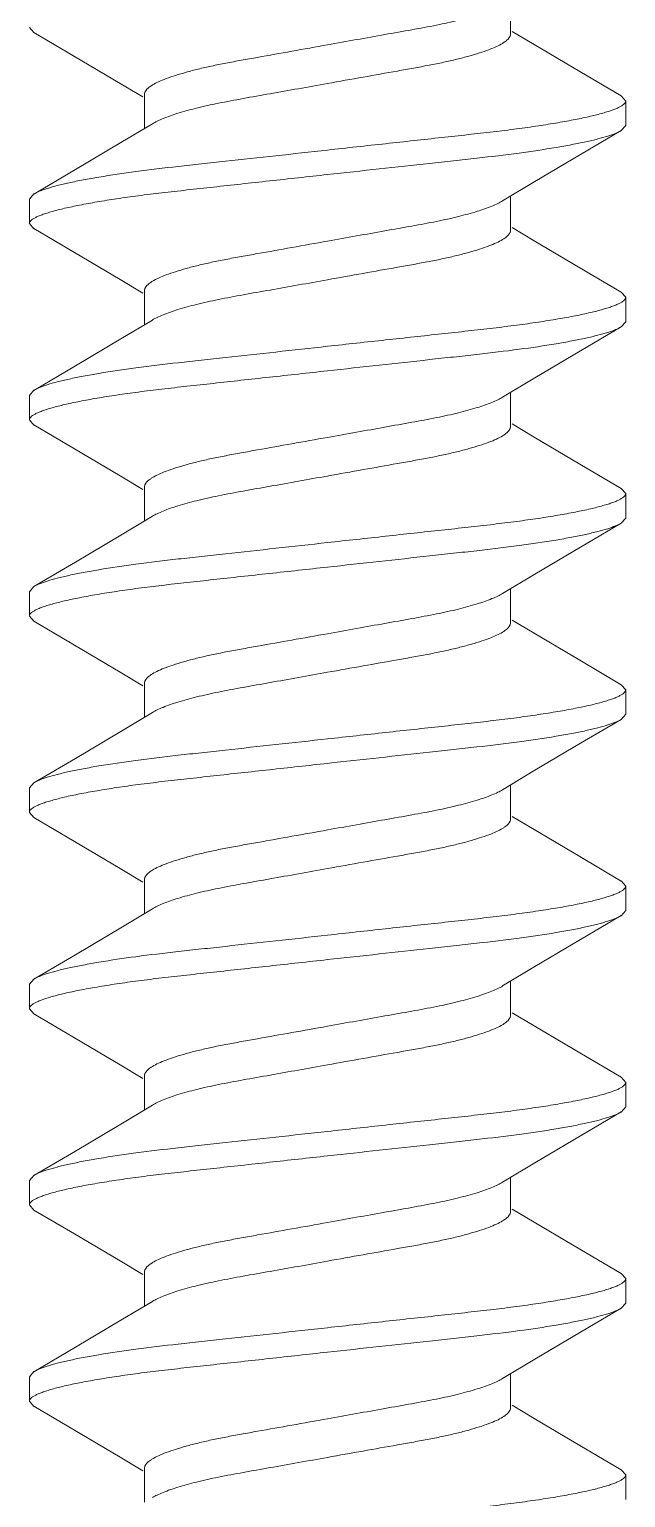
# Model space of a CAD drawing. Header units: inches. Extents: x 8 to 28, y 8.2 to 13.5.
# Drawn here: x 8.4574 to 8.6474, y 12.1252 to 12.5928 of the extents above; entities that cross this region are included whole.
import ezdxf

# ---------------------------------------------------------------- set-up
doc = ezdxf.new("R2010")
doc.units = ezdxf.units.IN
doc.header["$MEASUREMENT"] = 0
doc.layers.get('0').update_dxf_attribs({"true_color": 0xc2ced6})
doc.layers.add('SHADE-BRACKET', color=7, linetype='Continuous', lineweight=30)
doc.layers.add('SHADE-BRACKET_SCREW', color=7, linetype='Continuous', lineweight=5)

# ---------------------------------------------------------------- blocks, each defined once
blk = doc.blocks.new('SCREW1-085603')
at = {"layer": 'SHADE-BRACKET_SCREW', "linetype": 'Continuous'}
for p, q in [((8.61064, 12.60216), (8.61064, 12.59117)), ((8.45736, 12.59342), (8.45878, 12.59178)), ((8.45878, 12.59182), (8.47176, 12.58419)), ((8.61819, 12.58796), (8.61122, 12.59214)), ((8.63271, 12.57936), (8.61819, 12.58796)), ((8.47176, 12.58419), (8.48627, 12.57559)), ((8.64593, 12.57158), (8.63271, 12.57936)), ((8.48627, 12.57559), (8.49349, 12.57125)), ((8.49407, 12.57222), (8.49407, 12.56124)), ((8.64736, 12.56997), (8.64593, 12.57161)), ((8.64736, 12.56217), (8.64736, 12.56997)), ((8.49657, 12.56273), (8.48652, 12.55671)), ((8.63295, 12.55294), (8.64593, 12.56057)), ((8.64736, 12.56217), (8.64593, 12.56053)), ((8.48652, 12.55671), (8.47201, 12.54811)), ((8.61844, 12.54434), (8.63295, 12.55294)), ((8.47201, 12.54811), (8.45878, 12.54033)), ((8.60815, 12.53816), (8.61844, 12.54434)), ((8.45736, 12.53872), (8.45878, 12.54036)), ((8.61064, 12.53966), (8.61064, 12.52867)), ((8.45736, 12.53872), (8.45736, 12.53092)), ((8.45736, 12.53092), (8.45878, 12.52928)), ((8.45878, 12.52932), (8.47176, 12.52169)), ((8.61819, 12.52546), (8.61122, 12.52964)), ((8.47176, 12.52169), (8.48627, 12.51309)), ((8.63271, 12.51686), (8.61819, 12.52546)), ((8.64593, 12.50908), (8.63271, 12.51686)), ((8.48627, 12.51309), (8.49349, 12.50875)), ((8.49407, 12.50972), (8.49407, 12.49874)), ((8.64736, 12.50747), (8.64593, 12.50911)), ((8.64736, 12.49967), (8.64736, 12.50747)), ((8.49657, 12.50023), (8.48652, 12.49421)), ((8.63295, 12.49044), (8.64593, 12.49807)), ((8.64736, 12.49967), (8.64593, 12.49803)), ((8.48652, 12.49421), (8.47201, 12.48561)), ((8.61844, 12.48184), (8.63295, 12.49044)), ((8.47201, 12.48561), (8.45878, 12.47783)), ((8.60815, 12.47566), (8.61844, 12.48184)), ((8.45736, 12.47622), (8.45878, 12.47786)), ((8.45736, 12.47622), (8.45736, 12.46842)), ((8.61064, 12.47716), (8.61064, 12.46617)), ((8.45736, 12.46842), (8.45878, 12.46678)), ((8.45878, 12.46682), (8.47176, 12.45919)), ((8.61819, 12.46296), (8.61122, 12.46714)), ((8.63271, 12.45436), (8.61819, 12.46296)), ((8.47176, 12.45919), (8.48627, 12.45059)), ((8.64593, 12.44658), (8.63271, 12.45436)), ((8.48627, 12.45059), (8.49349, 12.44625)), ((8.49407, 12.44722), (8.49407, 12.43624)), ((8.64736, 12.44497), (8.64593, 12.44661)), ((8.64736, 12.43717), (8.64736, 12.44497)), ((8.49657, 12.43773), (8.48652, 12.43171)), ((8.64736, 12.43717), (8.64593, 12.43553)), ((8.63295, 12.42794), (8.64593, 12.43557)), ((8.48652, 12.43171), (8.47201, 12.42311)), ((8.61844, 12.41934), (8.63295, 12.42794)), ((8.47201, 12.42311), (8.45878, 12.41533)), ((8.60815, 12.41316), (8.61844, 12.41934)), ((8.45736, 12.41372), (8.45878, 12.41536)), ((8.45736, 12.41372), (8.45736, 12.40592)), ((8.61064, 12.41466), (8.61064, 12.40367)), ((8.45736, 12.40592), (8.45878, 12.40428)), ((8.45878, 12.40432), (8.47176, 12.39669)), ((8.61819, 12.40046), (8.61122, 12.40464)), ((8.63271, 12.39186), (8.61819, 12.40046)), ((8.47176, 12.39669), (8.48627, 12.38809)), ((8.64593, 12.38408), (8.63271, 12.39186)), ((8.48627, 12.38809), (8.49349, 12.38375)), ((8.49407, 12.38472), (8.49407, 12.37374)), ((8.64736, 12.38247), (8.64593, 12.38411)), ((8.64736, 12.37467), (8.64736, 12.38247)), ((8.49657, 12.37523), (8.48652, 12.36921)), ((8.63295, 12.36544), (8.64593, 12.37307)), ((8.64736, 12.37467), (8.64593, 12.37303)), ((8.48652, 12.36921), (8.47201, 12.36061)), ((8.61844, 12.35684), (8.63295, 12.36544)), ((8.47201, 12.36061), (8.45878, 12.35283)), ((8.45736, 12.35122), (8.45878, 12.35286)), ((8.60815, 12.35066), (8.61844, 12.35684)), ((8.45736, 12.35122), (8.45736, 12.34342)), ((8.61064, 12.35216), (8.61064, 12.34117)), ((8.45736, 12.34342), (8.45878, 12.34178)), ((8.45878, 12.34182), (8.47176, 12.33419)), ((8.61819, 12.33796), (8.61122, 12.34214)), ((8.47176, 12.33419), (8.48627, 12.32559)), ((8.63271, 12.32936), (8.61819, 12.33796)), ((8.64593, 12.32158), (8.63271, 12.32936)), ((8.48627, 12.32559), (8.49349, 12.32125)), ((8.49407, 12.32222), (8.49407, 12.31124)), ((8.64736, 12.31997), (8.64593, 12.32161)), ((8.64736, 12.31217), (8.64736, 12.31997)), ((8.49657, 12.31273), (8.48652, 12.30671)), ((8.63295, 12.30294), (8.64593, 12.31057)), ((8.64736, 12.31217), (8.64593, 12.31053)), ((8.48652, 12.30671), (8.47201, 12.29811)), ((8.61844, 12.29434), (8.63295, 12.30294)), ((8.47201, 12.29811), (8.45878, 12.29033)), ((8.60815, 12.28816), (8.61844, 12.29434)), ((8.45736, 12.28872), (8.45878, 12.29036)), ((8.45736, 12.28872), (8.45736, 12.28092)), ((8.61064, 12.28966), (8.61064, 12.27867)), ((8.45736, 12.28092), (8.45878, 12.27928)), ((8.45878, 12.27932), (8.47176, 12.27169)), ((8.61819, 12.27546), (8.61122, 12.27964)), ((8.63271, 12.26686), (8.61819, 12.27546)), ((8.47176, 12.27169), (8.48627, 12.26309)), ((8.64593, 12.25908), (8.63271, 12.26686)), ((8.48627, 12.26309), (8.49349, 12.25875)), ((8.49407, 12.25972), (8.49407, 12.24874)), ((8.64736, 12.25747), (8.64593, 12.25911)), ((8.64736, 12.24967), (8.64736, 12.25747)), ((8.49657, 12.25023), (8.48652, 12.24421)), ((8.63295, 12.24044), (8.64593, 12.24807)), ((8.64736, 12.24967), (8.64593, 12.24803)), ((8.48652, 12.24421), (8.47201, 12.23561)), ((8.61844, 12.23184), (8.63295, 12.24044)), ((8.47201, 12.23561), (8.45878, 12.22783)), ((8.60815, 12.22566), (8.61844, 12.23184)), ((8.45736, 12.22622), (8.45878, 12.22786)), ((8.61064, 12.22716), (8.61064, 12.21617)), ((8.45736, 12.22622), (8.45736, 12.21842)), ((8.45736, 12.21842), (8.45878, 12.21678)), ((8.61819, 12.21296), (8.61122, 12.21714)), ((8.45878, 12.21682), (8.47176, 12.20919)), ((8.63271, 12.20436), (8.61819, 12.21296)), ((8.47176, 12.20919), (8.48627, 12.20059)), ((8.64593, 12.19658), (8.63271, 12.20436)), ((8.48627, 12.20059), (8.49349, 12.19625)), ((8.49407, 12.19722), (8.49407, 12.18624)), ((8.64736, 12.19497), (8.64593, 12.19661)), ((8.64736, 12.18717), (8.64736, 12.19497)), ((8.49657, 12.18773), (8.48652, 12.18171)), ((8.63295, 12.17794), (8.64593, 12.18557)), ((8.64736, 12.18717), (8.64593, 12.18553)), ((8.48652, 12.18171), (8.47201, 12.17311)), ((8.61844, 12.16934), (8.63295, 12.17794)), ((8.47201, 12.17311), (8.45878, 12.16533)), ((8.60815, 12.16316), (8.61844, 12.16934)), ((8.45736, 12.16372), (8.45878, 12.16536)), ((8.45736, 12.16372), (8.45736, 12.15592)), ((8.61064, 12.16466), (8.61064, 12.15367)), ((8.45736, 12.15592), (8.45878, 12.15428)), ((8.45878, 12.15432), (8.47176, 12.14669)), ((8.61819, 12.15046), (8.61122, 12.15464)), ((8.63271, 12.14186), (8.61819, 12.15046)), ((8.47176, 12.14669), (8.48627, 12.13809)), ((8.48627, 12.13809), (8.49349, 12.13375)), ((8.64593, 12.13408), (8.63271, 12.14186)), ((8.49407, 12.13472), (8.49407, 12.12374)), ((8.64736, 12.13247), (8.64593, 12.13411)), ((8.64736, 12.12467), (8.64736, 12.13247))]:
    blk.add_line(p, q, dxfattribs=at)
for points, knots in [([(8.55236, 12.58785), (8.55544, 12.5884), (8.56154, 12.58949), (8.57049, 12.59109), (8.579, 12.59261), (8.58684, 12.59403), (8.5938, 12.59557), (8.59969, 12.59717), (8.60386, 12.59859), (8.60654, 12.59976), (8.60765, 12.60035), (8.60815, 12.60064)], [0, 0, 0, 0, 0.163751, 0.323578, 0.475301, 0.615268, 0.740207, 0.847348, 0.934421, 0.969943, 1, 1, 1, 1]), ([(8.61064, 12.59117), (8.61064, 12.59045), (8.60987, 12.58956), (8.60886, 12.58879), (8.60777, 12.58809), (8.60607, 12.58723), (8.60362, 12.58622), (8.60068, 12.58522), (8.59729, 12.58421), (8.59346, 12.58322), (8.58923, 12.58225), (8.58464, 12.58133), (8.57974, 12.58043), (8.57273, 12.57918), (8.56357, 12.57756), (8.55614, 12.57623), (8.55236, 12.57555)], [0, 0, 0, 0, 0.035498, 0.048473, 0.063325, 0.098788, 0.141982, 0.192728, 0.250682, 0.315413, 0.386372, 0.462975, 0.54456, 0.630399, 0.811708, 1, 1, 1, 1]), ([(8.49407, 12.57222), (8.49407, 12.57295), (8.49484, 12.57383), (8.49585, 12.5746), (8.49694, 12.57531), (8.49864, 12.57617), (8.50109, 12.57717), (8.50403, 12.57818), (8.50743, 12.57918), (8.51125, 12.58018), (8.51548, 12.58114), (8.52007, 12.58206), (8.52497, 12.58296), (8.53198, 12.58421), (8.54114, 12.58584), (8.54857, 12.58717), (8.55236, 12.58785)], [0, 0, 0, 0, 0.0355, 0.048476, 0.063327, 0.09879, 0.141984, 0.19273, 0.250683, 0.315414, 0.386374, 0.462977, 0.544561, 0.6304, 0.811708, 1, 1, 1, 1]), ([(8.49656, 12.56274), (8.49706, 12.56304), (8.49817, 12.56362), (8.50085, 12.5648), (8.50501, 12.56623), (8.51091, 12.56782), (8.51787, 12.56935), (8.52571, 12.57081), (8.53422, 12.57231), (8.54318, 12.5739), (8.54927, 12.57499), (8.55236, 12.57555)], [0, 0, 0, 0, 0.030085, 0.065638, 0.152728, 0.259843, 0.384768, 0.524736, 0.676447, 0.836264, 1, 1, 1, 1]), ([(8.55236, 12.55435), (8.55853, 12.55503), (8.56772, 12.55604), (8.57984, 12.55736), (8.58859, 12.55831), (8.59699, 12.55923), (8.60497, 12.56013), (8.61244, 12.56105), (8.61933, 12.56201), (8.62557, 12.56301), (8.63111, 12.56401), (8.63589, 12.56502), (8.63937, 12.56589), (8.64174, 12.5666), (8.6432, 12.56709), (8.64445, 12.56758), (8.64548, 12.56807), (8.64628, 12.56854), (8.64687, 12.56901), (8.64725, 12.56947), (8.64736, 12.56982), (8.64736, 12.56997)], [0, 0, 0, 0, 0.191926, 0.285647, 0.376594, 0.463938, 0.546872, 0.624622, 0.69646, 0.761742, 0.819858, 0.870312, 0.912669, 0.930712, 0.946635, 0.960426, 0.972091, 0.981675, 0.989299, 0.995219, 1, 1, 1, 1]), ([(8.64593, 12.56054), (8.64536, 12.5602), (8.64395, 12.55955), (8.64146, 12.55869), (8.63829, 12.5578), (8.63447, 12.55691), (8.63003, 12.55601), (8.62297, 12.55476), (8.61287, 12.55326), (8.60197, 12.55199), (8.59243, 12.55094), (8.58208, 12.5498), (8.56869, 12.54834), (8.55786, 12.54715), (8.55236, 12.54655)], [0, 0, 0, 0, 0.020948, 0.048787, 0.083488, 0.124911, 0.172786, 0.226791, 0.351632, 0.495834, 0.573894, 0.655173, 0.824996, 1, 1, 1, 1]), ([(8.45878, 12.54036), (8.45935, 12.5407), (8.46076, 12.54134), (8.46325, 12.54221), (8.46642, 12.54309), (8.47024, 12.54399), (8.47468, 12.54488), (8.48174, 12.54614), (8.49184, 12.54763), (8.50274, 12.54891), (8.51228, 12.54995), (8.52263, 12.55109), (8.53602, 12.55255), (8.54686, 12.55374), (8.55236, 12.55435)], [0, 0, 0, 0, 0.020948, 0.048787, 0.083489, 0.124912, 0.172787, 0.226792, 0.351633, 0.495836, 0.573896, 0.655174, 0.824996, 1, 1, 1, 1]), ([(8.55236, 12.54655), (8.54618, 12.54587), (8.53699, 12.54486), (8.52487, 12.54354), (8.51612, 12.54258), (8.50772, 12.54165), (8.49974, 12.54076), (8.49227, 12.53985), (8.48538, 12.53888), (8.47914, 12.53789), (8.4736, 12.53688), (8.46882, 12.53588), (8.46534, 12.53501), (8.46297, 12.5343), (8.46151, 12.5338), (8.46026, 12.53331), (8.45923, 12.53283), (8.45843, 12.53236), (8.45784, 12.53189), (8.45746, 12.53142), (8.45736, 12.53108), (8.45736, 12.53092)], [0, 0, 0, 0, 0.191926, 0.285649, 0.376598, 0.463942, 0.546875, 0.624623, 0.696462, 0.761746, 0.819863, 0.870316, 0.912672, 0.930715, 0.946638, 0.960429, 0.972093, 0.981677, 0.9893, 0.99522, 1, 1, 1, 1]), ([(8.55236, 12.52535), (8.55544, 12.5259), (8.56154, 12.52699), (8.57049, 12.52859), (8.579, 12.53011), (8.58684, 12.53153), (8.5938, 12.53307), (8.59969, 12.53467), (8.60386, 12.53609), (8.60654, 12.53726), (8.60765, 12.53785), (8.60815, 12.53814)], [0, 0, 0, 0, 0.163751, 0.323578, 0.475301, 0.615268, 0.740207, 0.847348, 0.934421, 0.969943, 1, 1, 1, 1]), ([(8.61064, 12.52867), (8.61064, 12.52795), (8.60987, 12.52706), (8.60886, 12.52629), (8.60777, 12.52559), (8.60607, 12.52473), (8.60362, 12.52372), (8.60068, 12.52272), (8.59729, 12.52171), (8.59346, 12.52072), (8.58923, 12.51975), (8.58464, 12.51883), (8.57974, 12.51793), (8.57273, 12.51668), (8.56357, 12.51506), (8.55614, 12.51373), (8.55236, 12.51305)], [0, 0, 0, 0, 0.035498, 0.048473, 0.063325, 0.098788, 0.141982, 0.192728, 0.250682, 0.315413, 0.386372, 0.462975, 0.54456, 0.630399, 0.811708, 1, 1, 1, 1]), ([(8.49407, 12.50972), (8.49407, 12.51045), (8.49484, 12.51133), (8.49585, 12.5121), (8.49694, 12.51281), (8.49864, 12.51367), (8.50109, 12.51467), (8.50403, 12.51568), (8.50743, 12.51668), (8.51125, 12.51768), (8.51548, 12.51864), (8.52007, 12.51956), (8.52497, 12.52046), (8.53198, 12.52171), (8.54114, 12.52334), (8.54857, 12.52467), (8.55236, 12.52535)], [0, 0, 0, 0, 0.0355, 0.048476, 0.063327, 0.09879, 0.141984, 0.19273, 0.250683, 0.315414, 0.386374, 0.462977, 0.544561, 0.6304, 0.811708, 1, 1, 1, 1]), ([(8.49656, 12.50024), (8.49706, 12.50054), (8.49817, 12.50112), (8.50085, 12.5023), (8.50501, 12.50373), (8.51091, 12.50532), (8.51787, 12.50685), (8.52571, 12.50831), (8.53422, 12.50981), (8.54318, 12.5114), (8.54927, 12.51249), (8.55236, 12.51305)], [0, 0, 0, 0, 0.030085, 0.065638, 0.152728, 0.259843, 0.384768, 0.524736, 0.676447, 0.836264, 1, 1, 1, 1]), ([(8.55236, 12.49185), (8.55853, 12.49253), (8.56772, 12.49354), (8.57984, 12.49486), (8.58859, 12.49581), (8.59699, 12.49673), (8.60497, 12.49763), (8.61244, 12.49855), (8.61933, 12.49951), (8.62557, 12.50051), (8.63111, 12.50151), (8.63589, 12.50252), (8.63937, 12.50339), (8.64174, 12.5041), (8.6432, 12.50459), (8.64445, 12.50508), (8.64548, 12.50557), (8.64628, 12.50604), (8.64687, 12.50651), (8.64725, 12.50697), (8.64736, 12.50732), (8.64736, 12.50747)], [0, 0, 0, 0, 0.191926, 0.285647, 0.376594, 0.463938, 0.546872, 0.624622, 0.69646, 0.761742, 0.819858, 0.870312, 0.912669, 0.930712, 0.946635, 0.960426, 0.972091, 0.981675, 0.989299, 0.995219, 1, 1, 1, 1]), ([(8.64593, 12.49804), (8.64536, 12.4977), (8.64395, 12.49705), (8.64146, 12.49619), (8.63829, 12.4953), (8.63447, 12.49441), (8.63003, 12.49351), (8.62297, 12.49226), (8.61287, 12.49076), (8.60197, 12.48949), (8.59243, 12.48844), (8.58208, 12.4873), (8.56869, 12.48584), (8.55786, 12.48465), (8.55236, 12.48405)], [0, 0, 0, 0, 0.020948, 0.048787, 0.083488, 0.124911, 0.172786, 0.226791, 0.351632, 0.495834, 0.573894, 0.655173, 0.824996, 1, 1, 1, 1]), ([(8.45878, 12.47786), (8.45935, 12.4782), (8.46076, 12.47884), (8.46325, 12.47971), (8.46642, 12.48059), (8.47024, 12.48149), (8.47468, 12.48238), (8.48174, 12.48364), (8.49184, 12.48513), (8.50274, 12.48641), (8.51228, 12.48745), (8.52263, 12.48859), (8.53602, 12.49005), (8.54686, 12.49124), (8.55236, 12.49185)], [0, 0, 0, 0, 0.020948, 0.048787, 0.083489, 0.124912, 0.172787, 0.226792, 0.351633, 0.495836, 0.573896, 0.655174, 0.824996, 1, 1, 1, 1]), ([(8.55236, 12.48405), (8.54618, 12.48337), (8.53699, 12.48236), (8.52487, 12.48104), (8.51612, 12.48008), (8.50772, 12.47915), (8.49974, 12.47826), (8.49227, 12.47735), (8.48538, 12.47638), (8.47914, 12.47539), (8.4736, 12.47438), (8.46882, 12.47338), (8.46534, 12.47251), (8.46297, 12.4718), (8.46151, 12.4713), (8.46026, 12.47081), (8.45923, 12.47033), (8.45843, 12.46986), (8.45784, 12.46939), (8.45746, 12.46892), (8.45736, 12.46858), (8.45736, 12.46842)], [0, 0, 0, 0, 0.191926, 0.285649, 0.376598, 0.463942, 0.546875, 0.624623, 0.696462, 0.761746, 0.819863, 0.870316, 0.912672, 0.930715, 0.946638, 0.960429, 0.972093, 0.981677, 0.9893, 0.99522, 1, 1, 1, 1]), ([(8.55236, 12.46285), (8.55544, 12.4634), (8.56154, 12.46449), (8.57049, 12.46609), (8.579, 12.46761), (8.58684, 12.46903), (8.5938, 12.47057), (8.59969, 12.47217), (8.60386, 12.47359), (8.60654, 12.47476), (8.60765, 12.47535), (8.60815, 12.47564)], [0, 0, 0, 0, 0.163751, 0.323578, 0.475301, 0.615268, 0.740207, 0.847348, 0.934421, 0.969943, 1, 1, 1, 1]), ([(8.61064, 12.46617), (8.61064, 12.46545), (8.60987, 12.46456), (8.60886, 12.46379), (8.60777, 12.46309), (8.60607, 12.46223), (8.60362, 12.46122), (8.60068, 12.46022), (8.59729, 12.45921), (8.59346, 12.45822), (8.58923, 12.45725), (8.58464, 12.45633), (8.57974, 12.45543), (8.57273, 12.45418), (8.56357, 12.45256), (8.55614, 12.45123), (8.55236, 12.45055)], [0, 0, 0, 0, 0.035498, 0.048473, 0.063325, 0.098788, 0.141982, 0.192728, 0.250682, 0.315413, 0.386372, 0.462975, 0.54456, 0.630399, 0.811708, 1, 1, 1, 1]), ([(8.49407, 12.44722), (8.49407, 12.44795), (8.49484, 12.44883), (8.49585, 12.4496), (8.49694, 12.45031), (8.49864, 12.45117), (8.50109, 12.45217), (8.50403, 12.45318), (8.50743, 12.45418), (8.51125, 12.45518), (8.51548, 12.45614), (8.52007, 12.45706), (8.52497, 12.45796), (8.53198, 12.45921), (8.54114, 12.46084), (8.54857, 12.46217), (8.55236, 12.46285)], [0, 0, 0, 0, 0.0355, 0.048476, 0.063327, 0.09879, 0.141984, 0.19273, 0.250683, 0.315414, 0.386374, 0.462977, 0.544561, 0.6304, 0.811708, 1, 1, 1, 1]), ([(8.49656, 12.43774), (8.49706, 12.43804), (8.49817, 12.43862), (8.50085, 12.4398), (8.50501, 12.44123), (8.51091, 12.44282), (8.51787, 12.44435), (8.52571, 12.44581), (8.53422, 12.44731), (8.54318, 12.4489), (8.54927, 12.44999), (8.55236, 12.45055)], [0, 0, 0, 0, 0.030085, 0.065638, 0.152728, 0.259843, 0.384768, 0.524736, 0.676447, 0.836264, 1, 1, 1, 1]), ([(8.55236, 12.42935), (8.55853, 12.43003), (8.56772, 12.43104), (8.57984, 12.43236), (8.58859, 12.43331), (8.59699, 12.43423), (8.60497, 12.43513), (8.61244, 12.43605), (8.61933, 12.43701), (8.62557, 12.43801), (8.63111, 12.43901), (8.63589, 12.44002), (8.63937, 12.44089), (8.64174, 12.4416), (8.6432, 12.44209), (8.64445, 12.44258), (8.64548, 12.44307), (8.64628, 12.44354), (8.64687, 12.44401), (8.64725, 12.44447), (8.64736, 12.44482), (8.64736, 12.44497)], [0, 0, 0, 0, 0.191926, 0.285647, 0.376594, 0.463938, 0.546872, 0.624622, 0.69646, 0.761742, 0.819858, 0.870312, 0.912669, 0.930712, 0.946635, 0.960426, 0.972091, 0.981675, 0.989299, 0.995219, 1, 1, 1, 1]), ([(8.64593, 12.43554), (8.64536, 12.4352), (8.64395, 12.43455), (8.64146, 12.43369), (8.63829, 12.4328), (8.63447, 12.43191), (8.63003, 12.43101), (8.62297, 12.42976), (8.61287, 12.42826), (8.60197, 12.42699), (8.59243, 12.42594), (8.58208, 12.4248), (8.56869, 12.42334), (8.55786, 12.42215), (8.55236, 12.42155)], [0, 0, 0, 0, 0.020948, 0.048787, 0.083488, 0.124911, 0.172786, 0.226791, 0.351632, 0.495834, 0.573894, 0.655173, 0.824996, 1, 1, 1, 1]), ([(8.45878, 12.41536), (8.45935, 12.4157), (8.46076, 12.41634), (8.46325, 12.41721), (8.46642, 12.41809), (8.47024, 12.41899), (8.47468, 12.41988), (8.48174, 12.42114), (8.49184, 12.42263), (8.50274, 12.42391), (8.51228, 12.42495), (8.52263, 12.42609), (8.53602, 12.42755), (8.54686, 12.42874), (8.55236, 12.42935)], [0, 0, 0, 0, 0.020948, 0.048787, 0.083489, 0.124912, 0.172787, 0.226792, 0.351633, 0.495836, 0.573896, 0.655174, 0.824996, 1, 1, 1, 1]), ([(8.55236, 12.42155), (8.54618, 12.42087), (8.53699, 12.41986), (8.52487, 12.41854), (8.51612, 12.41758), (8.50772, 12.41665), (8.49974, 12.41576), (8.49227, 12.41485), (8.48538, 12.41388), (8.47914, 12.41289), (8.4736, 12.41188), (8.46882, 12.41088), (8.46534, 12.41001), (8.46297, 12.4093), (8.46151, 12.4088), (8.46026, 12.40831), (8.45923, 12.40783), (8.45843, 12.40736), (8.45784, 12.40689), (8.45746, 12.40642), (8.45736, 12.40608), (8.45736, 12.40592)], [0, 0, 0, 0, 0.191926, 0.285649, 0.376598, 0.463942, 0.546875, 0.624623, 0.696462, 0.761746, 0.819863, 0.870316, 0.912672, 0.930715, 0.946638, 0.960429, 0.972093, 0.981677, 0.9893, 0.99522, 1, 1, 1, 1]), ([(8.55236, 12.40035), (8.55544, 12.4009), (8.56154, 12.40199), (8.57049, 12.40359), (8.579, 12.40511), (8.58684, 12.40653), (8.5938, 12.40807), (8.59969, 12.40967), (8.60386, 12.41109), (8.60654, 12.41226), (8.60765, 12.41285), (8.60815, 12.41314)], [0, 0, 0, 0, 0.163751, 0.323578, 0.475301, 0.615268, 0.740207, 0.847348, 0.934421, 0.969943, 1, 1, 1, 1]), ([(8.49407, 12.38472), (8.49407, 12.38545), (8.49484, 12.38633), (8.49585, 12.3871), (8.49694, 12.38781), (8.49864, 12.38867), (8.50109, 12.38967), (8.50403, 12.39068), (8.50743, 12.39168), (8.51125, 12.39268), (8.51548, 12.39364), (8.52007, 12.39456), (8.52497, 12.39546), (8.53198, 12.39671), (8.54114, 12.39834), (8.54857, 12.39967), (8.55236, 12.40035)], [0, 0, 0, 0, 0.0355, 0.048476, 0.063327, 0.09879, 0.141984, 0.19273, 0.250683, 0.315414, 0.386374, 0.462977, 0.544561, 0.6304, 0.811708, 1, 1, 1, 1]), ([(8.61064, 12.40367), (8.61064, 12.40295), (8.60987, 12.40206), (8.60886, 12.40129), (8.60777, 12.40059), (8.60607, 12.39973), (8.60362, 12.39872), (8.60068, 12.39772), (8.59729, 12.39671), (8.59346, 12.39572), (8.58923, 12.39475), (8.58464, 12.39383), (8.57974, 12.39293), (8.57273, 12.39168), (8.56357, 12.39006), (8.55614, 12.38873), (8.55236, 12.38805)], [0, 0, 0, 0, 0.035498, 0.048473, 0.063325, 0.098788, 0.141982, 0.192728, 0.250682, 0.315413, 0.386372, 0.462975, 0.54456, 0.630399, 0.811708, 1, 1, 1, 1]), ([(8.49656, 12.37524), (8.49706, 12.37554), (8.49817, 12.37612), (8.50085, 12.3773), (8.50501, 12.37873), (8.51091, 12.38032), (8.51787, 12.38185), (8.52571, 12.38331), (8.53422, 12.38481), (8.54318, 12.3864), (8.54927, 12.38749), (8.55236, 12.38805)], [0, 0, 0, 0, 0.030085, 0.065638, 0.152728, 0.259843, 0.384768, 0.524736, 0.676447, 0.836264, 1, 1, 1, 1]), ([(8.55236, 12.36685), (8.55853, 12.36753), (8.56772, 12.36854), (8.57984, 12.36986), (8.58859, 12.37081), (8.59699, 12.37173), (8.60497, 12.37263), (8.61244, 12.37355), (8.61933, 12.37451), (8.62557, 12.37551), (8.63111, 12.37651), (8.63589, 12.37752), (8.63937, 12.37839), (8.64174, 12.3791), (8.6432, 12.37959), (8.64445, 12.38008), (8.64548, 12.38057), (8.64628, 12.38104), (8.64687, 12.38151), (8.64725, 12.38197), (8.64736, 12.38232), (8.64736, 12.38247)], [0, 0, 0, 0, 0.191926, 0.285647, 0.376594, 0.463938, 0.546872, 0.624622, 0.69646, 0.761742, 0.819858, 0.870312, 0.912669, 0.930712, 0.946635, 0.960426, 0.972091, 0.981675, 0.989299, 0.995219, 1, 1, 1, 1]), ([(8.64593, 12.37304), (8.64536, 12.3727), (8.64395, 12.37205), (8.64146, 12.37119), (8.63829, 12.3703), (8.63447, 12.36941), (8.63003, 12.36851), (8.62297, 12.36726), (8.61287, 12.36576), (8.60197, 12.36449), (8.59243, 12.36344), (8.58208, 12.3623), (8.56869, 12.36084), (8.55786, 12.35965), (8.55236, 12.35905)], [0, 0, 0, 0, 0.020948, 0.048787, 0.083488, 0.124911, 0.172786, 0.226791, 0.351632, 0.495834, 0.573894, 0.655173, 0.824996, 1, 1, 1, 1]), ([(8.45878, 12.35286), (8.45935, 12.3532), (8.46076, 12.35384), (8.46325, 12.35471), (8.46642, 12.35559), (8.47024, 12.35649), (8.47468, 12.35738), (8.48174, 12.35864), (8.49184, 12.36013), (8.50274, 12.36141), (8.51228, 12.36245), (8.52263, 12.36359), (8.53602, 12.36505), (8.54686, 12.36624), (8.55236, 12.36685)], [0, 0, 0, 0, 0.020948, 0.048787, 0.083489, 0.124912, 0.172787, 0.226792, 0.351633, 0.495836, 0.573896, 0.655174, 0.824996, 1, 1, 1, 1]), ([(8.55236, 12.35905), (8.54618, 12.35837), (8.53699, 12.35736), (8.52487, 12.35604), (8.51612, 12.35508), (8.50772, 12.35415), (8.49974, 12.35326), (8.49227, 12.35235), (8.48538, 12.35138), (8.47914, 12.35039), (8.4736, 12.34938), (8.46882, 12.34838), (8.46534, 12.34751), (8.46297, 12.3468), (8.46151, 12.3463), (8.46026, 12.34581), (8.45923, 12.34533), (8.45843, 12.34486), (8.45784, 12.34439), (8.45746, 12.34392), (8.45736, 12.34358), (8.45736, 12.34342)], [0, 0, 0, 0, 0.191926, 0.285649, 0.376598, 0.463942, 0.546875, 0.624623, 0.696462, 0.761746, 0.819863, 0.870316, 0.912672, 0.930715, 0.946638, 0.960429, 0.972093, 0.981677, 0.9893, 0.99522, 1, 1, 1, 1]), ([(8.55236, 12.33785), (8.55544, 12.3384), (8.56154, 12.33949), (8.57049, 12.34109), (8.579, 12.34261), (8.58684, 12.34403), (8.5938, 12.34557), (8.59969, 12.34717), (8.60386, 12.34859), (8.60654, 12.34976), (8.60765, 12.35035), (8.60815, 12.35064)], [0, 0, 0, 0, 0.163751, 0.323578, 0.475301, 0.615268, 0.740207, 0.847348, 0.934421, 0.969943, 1, 1, 1, 1]), ([(8.61064, 12.34117), (8.61064, 12.34045), (8.60987, 12.33956), (8.60886, 12.33879), (8.60777, 12.33809), (8.60607, 12.33723), (8.60362, 12.33622), (8.60068, 12.33522), (8.59729, 12.33421), (8.59346, 12.33322), (8.58923, 12.33225), (8.58464, 12.33133), (8.57974, 12.33043), (8.57273, 12.32918), (8.56357, 12.32756), (8.55614, 12.32623), (8.55236, 12.32555)], [0, 0, 0, 0, 0.035498, 0.048473, 0.063325, 0.098788, 0.141982, 0.192728, 0.250682, 0.315413, 0.386372, 0.462975, 0.54456, 0.630399, 0.811708, 1, 1, 1, 1]), ([(8.49407, 12.32222), (8.49407, 12.32295), (8.49484, 12.32383), (8.49585, 12.3246), (8.49694, 12.32531), (8.49864, 12.32617), (8.50109, 12.32717), (8.50403, 12.32818), (8.50743, 12.32918), (8.51125, 12.33018), (8.51548, 12.33114), (8.52007, 12.33206), (8.52497, 12.33296), (8.53198, 12.33421), (8.54114, 12.33584), (8.54857, 12.33717), (8.55236, 12.33785)], [0, 0, 0, 0, 0.0355, 0.048476, 0.063327, 0.09879, 0.141984, 0.19273, 0.250683, 0.315414, 0.386374, 0.462977, 0.544561, 0.6304, 0.811708, 1, 1, 1, 1]), ([(8.49656, 12.31274), (8.49706, 12.31304), (8.49817, 12.31362), (8.50085, 12.3148), (8.50501, 12.31623), (8.51091, 12.31782), (8.51787, 12.31935), (8.52571, 12.32081), (8.53422, 12.32231), (8.54318, 12.3239), (8.54927, 12.32499), (8.55236, 12.32555)], [0, 0, 0, 0, 0.030085, 0.065638, 0.152728, 0.259843, 0.384768, 0.524736, 0.676447, 0.836264, 1, 1, 1, 1]), ([(8.55236, 12.30435), (8.55853, 12.30503), (8.56772, 12.30604), (8.57984, 12.30736), (8.58859, 12.30831), (8.59699, 12.30923), (8.60497, 12.31013), (8.61244, 12.31105), (8.61933, 12.31201), (8.62557, 12.31301), (8.63111, 12.31401), (8.63589, 12.31502), (8.63937, 12.31589), (8.64174, 12.3166), (8.6432, 12.31709), (8.64445, 12.31758), (8.64548, 12.31807), (8.64628, 12.31854), (8.64687, 12.31901), (8.64725, 12.31947), (8.64736, 12.31982), (8.64736, 12.31997)], [0, 0, 0, 0, 0.191926, 0.285647, 0.376594, 0.463938, 0.546872, 0.624622, 0.69646, 0.761742, 0.819858, 0.870312, 0.912669, 0.930712, 0.946635, 0.960426, 0.972091, 0.981675, 0.989299, 0.995219, 1, 1, 1, 1]), ([(8.64593, 12.31054), (8.64536, 12.3102), (8.64395, 12.30955), (8.64146, 12.30869), (8.63829, 12.3078), (8.63447, 12.30691), (8.63003, 12.30601), (8.62297, 12.30476), (8.61287, 12.30326), (8.60197, 12.30199), (8.59243, 12.30094), (8.58208, 12.2998), (8.56869, 12.29834), (8.55786, 12.29715), (8.55236, 12.29655)], [0, 0, 0, 0, 0.020948, 0.048787, 0.083488, 0.124911, 0.172786, 0.226791, 0.351632, 0.495834, 0.573894, 0.655173, 0.824996, 1, 1, 1, 1]), ([(8.45878, 12.29036), (8.45935, 12.2907), (8.46076, 12.29134), (8.46325, 12.29221), (8.46642, 12.29309), (8.47024, 12.29399), (8.47468, 12.29488), (8.48174, 12.29614), (8.49184, 12.29763), (8.50274, 12.29891), (8.51228, 12.29995), (8.52263, 12.30109), (8.53602, 12.30255), (8.54686, 12.30374), (8.55236, 12.30435)], [0, 0, 0, 0, 0.020948, 0.048787, 0.083489, 0.124912, 0.172787, 0.226792, 0.351633, 0.495836, 0.573896, 0.655174, 0.824996, 1, 1, 1, 1]), ([(8.55236, 12.29655), (8.54618, 12.29587), (8.53699, 12.29486), (8.52487, 12.29354), (8.51612, 12.29258), (8.50772, 12.29165), (8.49974, 12.29076), (8.49227, 12.28985), (8.48538, 12.28888), (8.47914, 12.28789), (8.4736, 12.28688), (8.46882, 12.28588), (8.46534, 12.28501), (8.46297, 12.2843), (8.46151, 12.2838), (8.46026, 12.28331), (8.45923, 12.28283), (8.45843, 12.28236), (8.45784, 12.28189), (8.45746, 12.28142), (8.45736, 12.28108), (8.45736, 12.28092)], [0, 0, 0, 0, 0.191926, 0.285649, 0.376598, 0.463942, 0.546875, 0.624623, 0.696462, 0.761746, 0.819863, 0.870316, 0.912672, 0.930715, 0.946638, 0.960429, 0.972093, 0.981677, 0.9893, 0.99522, 1, 1, 1, 1]), ([(8.55236, 12.27535), (8.55544, 12.2759), (8.56154, 12.27699), (8.57049, 12.27859), (8.579, 12.28011), (8.58684, 12.28153), (8.5938, 12.28307), (8.59969, 12.28467), (8.60386, 12.28609), (8.60654, 12.28726), (8.60765, 12.28785), (8.60815, 12.28814)], [0, 0, 0, 0, 0.163751, 0.323578, 0.475301, 0.615268, 0.740207, 0.847348, 0.934421, 0.969943, 1, 1, 1, 1]), ([(8.61064, 12.27867), (8.61064, 12.27795), (8.60987, 12.27706), (8.60886, 12.27629), (8.60777, 12.27559), (8.60607, 12.27473), (8.60362, 12.27372), (8.60068, 12.27272), (8.59729, 12.27171), (8.59346, 12.27072), (8.58923, 12.26975), (8.58464, 12.26883), (8.57974, 12.26793), (8.57273, 12.26668), (8.56357, 12.26506), (8.55614, 12.26373), (8.55236, 12.26305)], [0, 0, 0, 0, 0.035498, 0.048473, 0.063325, 0.098788, 0.141982, 0.192728, 0.250682, 0.315413, 0.386372, 0.462975, 0.54456, 0.630399, 0.811708, 1, 1, 1, 1]), ([(8.49407, 12.25972), (8.49407, 12.26045), (8.49484, 12.26133), (8.49585, 12.2621), (8.49694, 12.26281), (8.49864, 12.26367), (8.50109, 12.26467), (8.50403, 12.26568), (8.50743, 12.26668), (8.51125, 12.26768), (8.51548, 12.26864), (8.52007, 12.26956), (8.52497, 12.27046), (8.53198, 12.27171), (8.54114, 12.27334), (8.54857, 12.27467), (8.55236, 12.27535)], [0, 0, 0, 0, 0.0355, 0.048476, 0.063327, 0.09879, 0.141984, 0.19273, 0.250683, 0.315414, 0.386374, 0.462977, 0.544561, 0.6304, 0.811708, 1, 1, 1, 1]), ([(8.49656, 12.25024), (8.49706, 12.25054), (8.49817, 12.25112), (8.50085, 12.2523), (8.50501, 12.25373), (8.51091, 12.25532), (8.51787, 12.25685), (8.52571, 12.25831), (8.53422, 12.25981), (8.54318, 12.2614), (8.54927, 12.26249), (8.55236, 12.26305)], [0, 0, 0, 0, 0.030085, 0.065638, 0.152728, 0.259843, 0.384768, 0.524736, 0.676447, 0.836264, 1, 1, 1, 1]), ([(8.55236, 12.24185), (8.55853, 12.24253), (8.56772, 12.24354), (8.57984, 12.24486), (8.58859, 12.24581), (8.59699, 12.24673), (8.60497, 12.24763), (8.61244, 12.24855), (8.61933, 12.24951), (8.62557, 12.25051), (8.63111, 12.25151), (8.63589, 12.25252), (8.63937, 12.25339), (8.64174, 12.2541), (8.6432, 12.25459), (8.64445, 12.25508), (8.64548, 12.25557), (8.64628, 12.25604), (8.64687, 12.25651), (8.64725, 12.25697), (8.64736, 12.25732), (8.64736, 12.25747)], [0, 0, 0, 0, 0.191926, 0.285647, 0.376594, 0.463938, 0.546872, 0.624622, 0.69646, 0.761742, 0.819858, 0.870312, 0.912669, 0.930712, 0.946635, 0.960426, 0.972091, 0.981675, 0.989299, 0.995219, 1, 1, 1, 1]), ([(8.64593, 12.24804), (8.64536, 12.2477), (8.64395, 12.24705), (8.64146, 12.24619), (8.63829, 12.2453), (8.63447, 12.24441), (8.63003, 12.24351), (8.62297, 12.24226), (8.61287, 12.24076), (8.60197, 12.23949), (8.59243, 12.23844), (8.58208, 12.2373), (8.56869, 12.23584), (8.55786, 12.23465), (8.55236, 12.23405)], [0, 0, 0, 0, 0.020948, 0.048787, 0.083488, 0.124911, 0.172786, 0.226791, 0.351632, 0.495834, 0.573894, 0.655173, 0.824996, 1, 1, 1, 1]), ([(8.45878, 12.22786), (8.45935, 12.2282), (8.46076, 12.22884), (8.46325, 12.22971), (8.46642, 12.23059), (8.47024, 12.23149), (8.47468, 12.23238), (8.48174, 12.23364), (8.49184, 12.23513), (8.50274, 12.23641), (8.51228, 12.23745), (8.52263, 12.23859), (8.53602, 12.24005), (8.54686, 12.24124), (8.55236, 12.24185)], [0, 0, 0, 0, 0.020948, 0.048787, 0.083489, 0.124912, 0.172787, 0.226792, 0.351633, 0.495836, 0.573896, 0.655174, 0.824996, 1, 1, 1, 1]), ([(8.55236, 12.23405), (8.54618, 12.23337), (8.53699, 12.23236), (8.52487, 12.23104), (8.51612, 12.23008), (8.50772, 12.22915), (8.49974, 12.22826), (8.49227, 12.22735), (8.48538, 12.22638), (8.47914, 12.22539), (8.4736, 12.22438), (8.46882, 12.22338), (8.46534, 12.22251), (8.46297, 12.2218), (8.46151, 12.2213), (8.46026, 12.22081), (8.45923, 12.22033), (8.45843, 12.21986), (8.45784, 12.21939), (8.45746, 12.21892), (8.45736, 12.21858), (8.45736, 12.21842)], [0, 0, 0, 0, 0.191926, 0.285649, 0.376598, 0.463942, 0.546875, 0.624623, 0.696462, 0.761746, 0.819863, 0.870316, 0.912672, 0.930715, 0.946638, 0.960429, 0.972093, 0.981677, 0.9893, 0.99522, 1, 1, 1, 1]), ([(8.55236, 12.21285), (8.55544, 12.2134), (8.56154, 12.21449), (8.57049, 12.21609), (8.579, 12.21761), (8.58684, 12.21903), (8.5938, 12.22057), (8.59969, 12.22217), (8.60386, 12.22359), (8.60654, 12.22476), (8.60765, 12.22535), (8.60815, 12.22564)], [0, 0, 0, 0, 0.163751, 0.323578, 0.475301, 0.615268, 0.740207, 0.847348, 0.934421, 0.969943, 1, 1, 1, 1]), ([(8.49407, 12.19722), (8.49407, 12.19795), (8.49484, 12.19883), (8.49585, 12.1996), (8.49694, 12.20031), (8.49864, 12.20117), (8.50109, 12.20217), (8.50403, 12.20318), (8.50743, 12.20418), (8.51125, 12.20518), (8.51548, 12.20614), (8.52007, 12.20706), (8.52497, 12.20796), (8.53198, 12.20921), (8.54114, 12.21084), (8.54857, 12.21217), (8.55236, 12.21285)], [0, 0, 0, 0, 0.0355, 0.048476, 0.063327, 0.09879, 0.141984, 0.19273, 0.250683, 0.315414, 0.386374, 0.462977, 0.544561, 0.6304, 0.811708, 1, 1, 1, 1]), ([(8.61064, 12.21617), (8.61064, 12.21545), (8.60987, 12.21456), (8.60886, 12.21379), (8.60777, 12.21309), (8.60607, 12.21223), (8.60362, 12.21122), (8.60068, 12.21022), (8.59729, 12.20921), (8.59346, 12.20822), (8.58923, 12.20725), (8.58464, 12.20633), (8.57974, 12.20543), (8.57273, 12.20418), (8.56357, 12.20256), (8.55614, 12.20123), (8.55236, 12.20055)], [0, 0, 0, 0, 0.035498, 0.048473, 0.063325, 0.098788, 0.141982, 0.192728, 0.250682, 0.315413, 0.386372, 0.462975, 0.54456, 0.630399, 0.811708, 1, 1, 1, 1]), ([(8.49656, 12.18774), (8.49706, 12.18804), (8.49817, 12.18862), (8.50085, 12.1898), (8.50501, 12.19123), (8.51091, 12.19282), (8.51787, 12.19435), (8.52571, 12.19581), (8.53422, 12.19731), (8.54318, 12.1989), (8.54927, 12.19999), (8.55236, 12.20055)], [0, 0, 0, 0, 0.030085, 0.065638, 0.152728, 0.259843, 0.384768, 0.524736, 0.676447, 0.836264, 1, 1, 1, 1]), ([(8.55236, 12.17935), (8.55853, 12.18003), (8.56772, 12.18104), (8.57984, 12.18236), (8.58859, 12.18331), (8.59699, 12.18423), (8.60497, 12.18513), (8.61244, 12.18605), (8.61933, 12.18701), (8.62557, 12.18801), (8.63111, 12.18901), (8.63589, 12.19002), (8.63937, 12.19089), (8.64174, 12.1916), (8.6432, 12.19209), (8.64445, 12.19258), (8.64548, 12.19307), (8.64628, 12.19354), (8.64687, 12.19401), (8.64725, 12.19447), (8.64736, 12.19482), (8.64736, 12.19497)], [0, 0, 0, 0, 0.191926, 0.285647, 0.376594, 0.463938, 0.546872, 0.624622, 0.69646, 0.761742, 0.819858, 0.870312, 0.912669, 0.930712, 0.946635, 0.960426, 0.972091, 0.981675, 0.989299, 0.995219, 1, 1, 1, 1]), ([(8.64593, 12.18554), (8.64536, 12.1852), (8.64395, 12.18455), (8.64146, 12.18369), (8.63829, 12.1828), (8.63447, 12.18191), (8.63003, 12.18101), (8.62297, 12.17976), (8.61287, 12.17826), (8.60197, 12.17699), (8.59243, 12.17594), (8.58208, 12.1748), (8.56869, 12.17334), (8.55786, 12.17215), (8.55236, 12.17155)], [0, 0, 0, 0, 0.020948, 0.048787, 0.083488, 0.124911, 0.172786, 0.226791, 0.351632, 0.495834, 0.573894, 0.655173, 0.824996, 1, 1, 1, 1]), ([(8.45878, 12.16536), (8.45935, 12.1657), (8.46076, 12.16634), (8.46325, 12.16721), (8.46642, 12.16809), (8.47024, 12.16899), (8.47468, 12.16988), (8.48174, 12.17114), (8.49184, 12.17263), (8.50274, 12.17391), (8.51228, 12.17495), (8.52263, 12.17609), (8.53602, 12.17755), (8.54686, 12.17874), (8.55236, 12.17935)], [0, 0, 0, 0, 0.020948, 0.048787, 0.083489, 0.124912, 0.172787, 0.226792, 0.351633, 0.495836, 0.573896, 0.655174, 0.824996, 1, 1, 1, 1]), ([(8.55236, 12.17155), (8.54618, 12.17087), (8.53699, 12.16986), (8.52487, 12.16854), (8.51612, 12.16758), (8.50772, 12.16665), (8.49974, 12.16576), (8.49227, 12.16485), (8.48538, 12.16388), (8.47914, 12.16289), (8.4736, 12.16188), (8.46882, 12.16088), (8.46534, 12.16001), (8.46297, 12.1593), (8.46151, 12.1588), (8.46026, 12.15831), (8.45923, 12.15783), (8.45843, 12.15736), (8.45784, 12.15689), (8.45746, 12.15642), (8.45736, 12.15608), (8.45736, 12.15592)], [0, 0, 0, 0, 0.191926, 0.285649, 0.376598, 0.463942, 0.546875, 0.624623, 0.696462, 0.761746, 0.819863, 0.870316, 0.912672, 0.930715, 0.946638, 0.960429, 0.972093, 0.981677, 0.9893, 0.99522, 1, 1, 1, 1]), ([(8.55236, 12.15035), (8.55544, 12.1509), (8.56154, 12.15199), (8.57049, 12.15359), (8.579, 12.15511), (8.58684, 12.15653), (8.5938, 12.15807), (8.59969, 12.15967), (8.60386, 12.16109), (8.60654, 12.16226), (8.60765, 12.16285), (8.60815, 12.16314)], [0, 0, 0, 0, 0.163751, 0.323578, 0.475301, 0.615268, 0.740207, 0.847348, 0.934421, 0.969943, 1, 1, 1, 1]), ([(8.61064, 12.15367), (8.61064, 12.15295), (8.60987, 12.15206), (8.60886, 12.15129), (8.60777, 12.15059), (8.60607, 12.14973), (8.60362, 12.14872), (8.60068, 12.14772), (8.59729, 12.14671), (8.59346, 12.14572), (8.58923, 12.14475), (8.58464, 12.14383), (8.57974, 12.14293), (8.57273, 12.14168), (8.56357, 12.14006), (8.55614, 12.13873), (8.55236, 12.13805)], [0, 0, 0, 0, 0.035498, 0.048473, 0.063325, 0.098788, 0.141982, 0.192728, 0.250682, 0.315413, 0.386372, 0.462975, 0.54456, 0.630399, 0.811708, 1, 1, 1, 1]), ([(8.49407, 12.13472), (8.49407, 12.13545), (8.49484, 12.13633), (8.49585, 12.1371), (8.49694, 12.13781), (8.49864, 12.13867), (8.50109, 12.13967), (8.50403, 12.14068), (8.50743, 12.14168), (8.51125, 12.14268), (8.51548, 12.14364), (8.52007, 12.14456), (8.52497, 12.14546), (8.53198, 12.14671), (8.54114, 12.14834), (8.54857, 12.14967), (8.55236, 12.15035)], [0, 0, 0, 0, 0.0355, 0.048476, 0.063327, 0.09879, 0.141984, 0.19273, 0.250683, 0.315414, 0.386374, 0.462977, 0.544561, 0.6304, 0.811708, 1, 1, 1, 1]), ([(8.49656, 12.12524), (8.49706, 12.12554), (8.49817, 12.12612), (8.50085, 12.1273), (8.50501, 12.12873), (8.51091, 12.13032), (8.51787, 12.13185), (8.52571, 12.13331), (8.53422, 12.13481), (8.54318, 12.1364), (8.54927, 12.13749), (8.55236, 12.13805)], [0, 0, 0, 0, 0.030085, 0.065638, 0.152728, 0.259843, 0.384768, 0.524736, 0.676447, 0.836264, 1, 1, 1, 1]), ([(8.55236, 12.11685), (8.55853, 12.11753), (8.56772, 12.11854), (8.57984, 12.11986), (8.58859, 12.12081), (8.59699, 12.12173), (8.60497, 12.12263), (8.61244, 12.12355), (8.61933, 12.12451), (8.62557, 12.12551), (8.63111, 12.12651), (8.63589, 12.12752), (8.63937, 12.12839), (8.64174, 12.1291), (8.6432, 12.12959), (8.64445, 12.13008), (8.64548, 12.13057), (8.64628, 12.13104), (8.64687, 12.13151), (8.64725, 12.13197), (8.64736, 12.13232), (8.64736, 12.13247)], [0, 0, 0, 0, 0.191926, 0.285647, 0.376594, 0.463938, 0.546872, 0.624622, 0.69646, 0.761742, 0.819858, 0.870312, 0.912669, 0.930712, 0.946635, 0.960426, 0.972091, 0.981675, 0.989299, 0.995219, 1, 1, 1, 1])]:
    blk.add_open_spline(points, degree=3, knots=knots, dxfattribs=at)
blk = doc.blocks.new('SCREWS-085603')
blk.add_blockref('SCREW1-085603', (0, 0))
blk = doc.blocks.new('SYSTEM-085603')
blk.add_blockref('SCREWS-085603', (0, 0))

msp = doc.modelspace()

# ---------------------------------------------------------------- block references
at = {"layer": 'SHADE-BRACKET'}
msp.add_blockref('SYSTEM-085603', (0, 0), dxfattribs=at)

doc.saveas('drawing.dxf')
